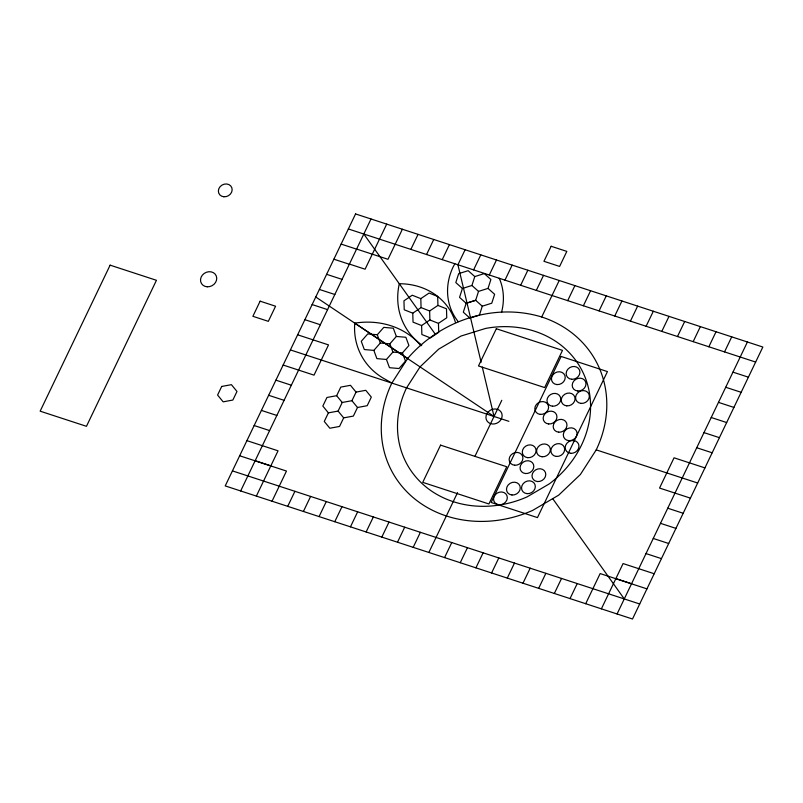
<?xml version="1.0" encoding="UTF-8"?>
<svg xmlns="http://www.w3.org/2000/svg" width="803" height="803" viewBox="0 0 803 803"><rect width="100%" height="100%" fill="white"/><g stroke="black" fill="none" stroke-linecap="round" stroke-linejoin="round"><path stroke-width="1.2" d="M462.418 288.468L459.547 297.371L466.162 303.283L475.667 300.302L478.528 291.389L488.023 288.397L490.894 279.494L484.279 273.582L474.784 276.583L471.913 285.477L462.418 288.468L455.803 282.566L458.674 273.662L468.169 270.671L474.784 276.573M240.659 490.964L371.016 218.988M256.358 496.093L278.039 450.814L246.912 440.646M386.705 224.107L365.094 269.206L349.415 264.077M272.036 501.223L286.47 471.06L239.675 455.773M402.383 229.236L387.979 259.299L356.612 249.05M328.397 412.862L324.271 421.445L329.842 428.24L339.549 426.453L343.674 417.871L353.37 416.084L357.496 407.492L367.202 405.696L371.327 397.104L365.756 390.308L356.05 392.095L351.925 400.697L342.219 402.484L338.093 411.076L328.397 412.862L322.826 406.057L326.951 397.475L336.648 395.688L340.773 387.106L350.469 385.31L356.05 392.115M287.715 506.342L294.922 491.316M410.865 249.392L418.062 234.356M303.404 511.471L310.6 496.435M426.544 254.511L433.74 239.485M319.082 516.59L326.279 501.564M442.222 259.64L449.439 244.614M334.761 521.719L341.978 506.693M465.118 249.733L457.921 264.769L481.127 362.253M350.459 526.848L357.656 511.812M473.599 269.888L480.806 254.862M366.138 531.967L373.345 516.941M489.278 275.017L496.485 259.981M381.816 537.097L389.023 522.06M504.967 280.137L512.163 265.11M397.495 542.216L404.702 527.19M520.645 285.266L527.842 270.24M413.184 547.345L420.381 532.309M536.324 290.395L543.531 275.359M428.862 552.464L457.549 492.6M474.904 456.405L501.785 400.296M697.677 483.025L596.227 449.871A115.953 101.409 -28.7 0 0 541.714 316.984L559.219 280.488M444.561 557.593L451.758 542.567M567.701 300.643L574.908 285.617M460.239 562.722L467.446 547.686M583.38 305.772L590.586 290.736M475.918 567.841L483.125 552.815M599.068 310.891L606.265 295.865M491.597 572.971L498.804 557.944M614.747 316.021L621.944 300.984M507.285 578.1L514.482 563.064M630.425 321.14L637.632 306.114M522.964 583.219L530.181 568.193M646.104 326.269L653.321 311.243M538.662 588.348L545.859 573.322M661.802 331.398L669.009 316.362M554.341 593.477L561.548 578.441M677.481 336.517L684.688 321.491M570.02 598.596L577.227 583.57M693.17 341.646L700.367 326.61M585.698 603.726L600.152 573.573L646.957 588.87M708.848 346.766L716.045 331.739M601.387 608.845L623.078 563.576L654.204 573.743M724.527 351.895L731.734 336.858M617.065 613.974L747.412 341.988M454.859 263.765L453.193 266.807A62.283 54.474 -28.7 0 0 458.242 321.662M391.844 383.081L407.673 358.469L354.745 323.137A73.966 64.692 -28.7 0 0 385.591 379.478L391.844 383.081A115.953 101.409 -28.7 0 0 410.875 495.612A115.953 101.409 -28.7 0 0 532.58 510.437L558.697 495.14L580.398 474.483L596.227 449.871M377.29 334.761L383.774 327.373L393.299 328.206L396.351 336.447L389.856 343.835L380.331 343.001L373.847 350.389L364.311 349.546L361.27 341.315L367.754 333.928L377.28 334.761L380.331 343.001M373.847 350.389L376.888 358.62L386.424 359.463L392.918 352.065M402.433 352.908L408.918 345.511L405.876 337.28L396.341 336.447M407.593 358.55C439.833 320.748 493.614 302.36 541.714 316.984M420.812 298.626L429.113 293.045L437.675 296.448L437.936 305.421L429.635 310.992L421.073 307.599L412.772 313.17L404.22 309.777L403.959 300.804L412.25 295.223L420.812 298.626L421.073 307.599M421.595 325.536L429.906 319.965L438.458 323.368L438.719 332.342L430.428 337.912L421.866 334.52L421.605 325.546L413.033 322.144L412.772 313.17M438.448 323.358L446.749 317.787L446.488 308.814L437.926 305.411M482.272 306.194L491.767 303.203L494.638 294.299L488.023 288.397M348.361 228.965L755.643 362.063M341.114 244.082L356.552 249.131M732.958 372.14L748.396 377.179M333.867 259.208L349.315 264.247M725.711 387.257L741.159 392.306M326.63 274.325L342.068 279.374M718.474 402.373L733.912 407.422M319.383 289.451L334.821 294.49M711.227 417.5L726.665 422.549M312.136 304.568L327.574 309.617M703.98 432.616L719.418 437.665M304.889 319.684L320.327 324.733M696.733 447.743L712.171 452.782M297.642 334.811L328.517 344.899L314.023 375.142L283.148 365.044M704.924 467.908L674.048 457.81L659.554 488.053L690.429 498.141M290.395 349.927L508.881 421.324M275.901 380.17L291.338 385.209M667.745 508.219L683.182 513.268M268.654 395.287L284.091 400.336M660.498 523.335L675.935 528.384M261.407 410.413L276.844 415.452M653.251 538.462L668.688 543.501M254.16 425.53L269.597 430.579M646.003 553.578L661.441 558.627M255.153 460.721L270.832 465.85M615.881 578.602L631.559 583.731M232.428 470.889L639.71 603.986M315.76 297.01L494.036 416.476L482.282 367.081M471.913 285.477L478.528 291.389M351.925 400.687L357.496 407.492M336.648 395.688L342.219 402.484M338.093 411.076L343.674 417.871M363.799 234.014L435.377 334.299M552.695 498.653L624.272 598.938M499.185 278.26L499.717 279.324A63.076 55.166 -28.7 0 1 501.494 312.518M389.856 343.835L392.908 352.065L402.454 352.908L405.495 361.139L399.011 368.537L389.485 367.694L386.434 359.463M429.635 310.992L429.886 319.965M455.492 322.515A67.703 59.221 -28.7 0 0 399.292 283.73A74.247 64.943 -28.7 0 0 421.786 345.039M354.745 323.137A78.001 68.225 -28.7 0 1 420.993 345.792M466.172 303.293L463.301 312.196L469.916 318.108L479.411 315.107L482.282 306.214L475.657 300.292L466.162 303.283M486.819 413.816L486.106 415.733A8.341 7.297 -28.7 0 0 490.342 423.542L492.329 423.994A8.341 7.297 -28.7 0 0 501.253 419.136L501.965 417.219A8.341 7.297 -28.7 0 0 497.73 409.41C493.634 407.984 488.846 410.032 486.819 413.816M110.121 265.161L40.15 411.176L86.463 426.313L156.444 280.297L110.121 265.161M260.132 301.175L252.885 316.302L268.332 321.341L275.57 306.224L260.132 301.175M221.708 386.454L217.583 395.046L223.164 401.841L232.86 400.045L236.985 391.462L231.415 384.667L221.708 386.454M355.568 213.939L225.221 485.915L632.503 619.013L762.85 347.037L355.568 213.939M496.324 328.738L478.488 365.957L544.655 387.578L562.491 350.359L496.324 328.738M440.576 445.133L422.739 482.352L488.907 503.973L506.743 466.754L440.576 445.133M551.149 246.27L543.942 261.306L559.621 266.425L566.828 251.399L551.149 246.27M561.126 356.452L491.145 502.467L537.468 517.604L607.439 371.588L561.126 356.452M420.099 366.82L406.549 387.889A99.271 86.824 -28.7 0 0 422.84 484.229A99.271 86.824 -28.7 0 0 527.029 496.916L549.393 483.818A99.271 86.824 -28.7 0 0 584.765 376.466A99.271 86.824 -28.7 0 0 485.644 328.417L461.042 336.035L438.679 349.134L420.099 366.82M511.983 494.999A7.086 6.203 -28.7 0 0 519.922 485.915A7.086 6.203 -28.7 0 0 508.229 484.902A7.086 6.203 -28.7 0 0 511.983 494.999M527.029 493.644A7.086 6.203 -28.7 0 0 534.979 484.56A7.086 6.203 -28.7 0 0 523.275 483.547A7.086 6.203 -28.7 0 0 527.029 493.644M537.498 481.549A7.086 6.203 -28.7 0 0 545.438 472.475A7.086 6.203 -28.7 0 0 533.744 471.461A7.086 6.203 -28.7 0 0 537.498 481.549M525.533 473.539A7.086 6.203 -28.7 0 0 533.483 464.465A7.086 6.203 -28.7 0 0 521.789 463.451A7.086 6.203 -28.7 0 0 525.533 473.539M514.633 465.228A7.086 6.203 -28.7 0 0 522.572 456.144A7.086 6.203 -28.7 0 0 510.879 455.13A7.086 6.203 -28.7 0 0 514.633 465.228M527.782 457.68A7.086 6.203 -28.7 0 0 535.731 448.596A7.086 6.203 -28.7 0 0 524.038 447.582A7.086 6.203 -28.7 0 0 527.782 457.68M542.075 456.766A7.086 6.203 -28.7 0 0 550.015 447.693A7.086 6.203 -28.7 0 0 538.321 446.679A7.086 6.203 -28.7 0 0 542.075 456.766M556.379 456.435A7.086 6.203 -28.7 0 0 564.328 447.351A7.086 6.203 -28.7 0 0 552.635 446.338A7.086 6.203 -28.7 0 0 556.379 456.435M570.682 453.304A7.086 6.203 -28.7 0 0 578.622 444.22A7.086 6.203 -28.7 0 0 566.928 443.206A7.086 6.203 -28.7 0 0 570.682 453.304M568.785 440.646A7.086 6.203 -28.7 0 0 576.735 431.562A7.086 6.203 -28.7 0 0 565.041 430.549A7.086 6.203 -28.7 0 0 568.785 440.646M558.677 432.175A7.086 6.203 -28.7 0 0 566.627 423.091A7.086 6.203 -28.7 0 0 554.933 422.077A7.086 6.203 -28.7 0 0 558.677 432.175M548.65 423.964A7.086 6.203 -28.7 0 0 556.599 414.88A7.086 6.203 -28.7 0 0 544.896 413.866A7.086 6.203 -28.7 0 0 548.65 423.964M540.309 414.378A7.086 6.203 -28.7 0 0 548.248 405.304A7.086 6.203 -28.7 0 0 536.555 404.29A7.086 6.203 -28.7 0 0 540.309 414.378M552.454 406.198A7.086 6.203 -28.7 0 0 560.404 397.114A7.086 6.203 -28.7 0 0 548.71 396.1A7.086 6.203 -28.7 0 0 552.454 406.198M566.767 405.856A7.086 6.203 -28.7 0 0 574.717 396.772A7.086 6.203 -28.7 0 0 563.013 395.759A7.086 6.203 -28.7 0 0 566.767 405.856M499.024 504.766A7.086 6.203 -28.7 0 0 506.974 495.692A7.086 6.203 -28.7 0 0 495.28 494.678A7.086 6.203 -28.7 0 0 499.024 504.766M581.061 403.397A7.086 6.203 -28.7 0 0 589.011 394.323A7.086 6.203 -28.7 0 0 577.317 393.299A7.086 6.203 -28.7 0 0 581.061 403.397M577.698 390.981A7.086 6.203 -28.7 0 0 585.638 381.897A7.086 6.203 -28.7 0 0 573.944 380.883A7.086 6.203 -28.7 0 0 577.698 390.981M571.636 379.277A7.086 6.203 -28.7 0 0 579.575 370.193A7.086 6.203 -28.7 0 0 567.882 369.179A7.086 6.203 -28.7 0 0 571.636 379.277M556.941 384.567A7.086 6.203 -28.7 0 0 564.88 375.483A7.086 6.203 -28.7 0 0 553.187 374.469A7.086 6.203 -28.7 0 0 556.941 384.567M223.856 196.765A7.086 6.203 -28.7 0 0 231.806 187.691A7.086 6.203 -28.7 0 0 220.112 186.667A7.086 6.203 -28.7 0 0 223.856 196.765M207.214 286.791A8.341 7.297 -28.7 0 0 216.248 275.891A8.341 7.297 -28.7 0 0 202.406 275.078A8.341 7.297 -28.7 0 0 207.214 286.791"/></g></svg>
